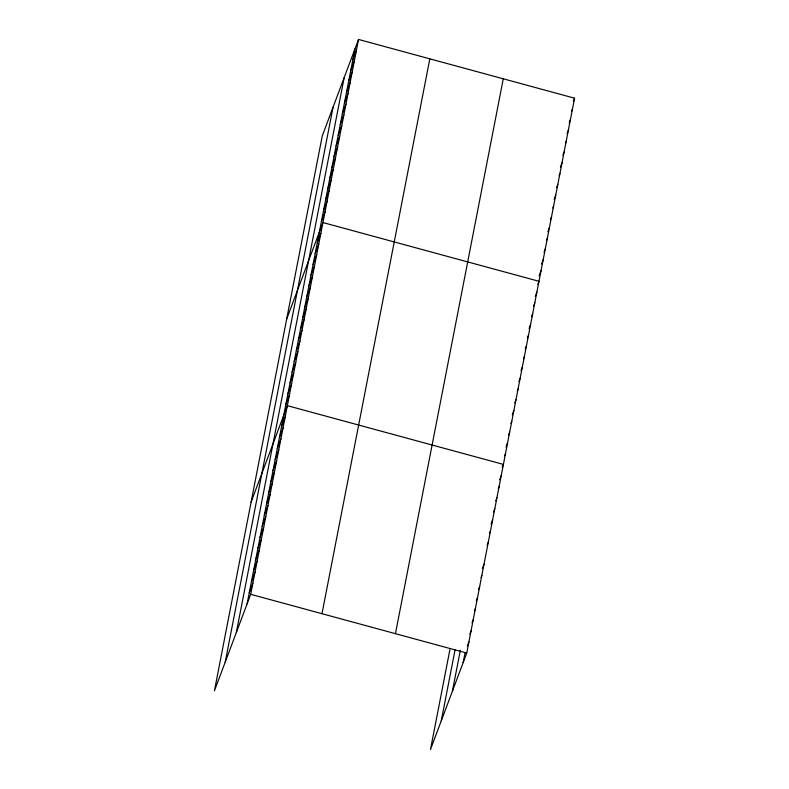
<?xml version="1.0" encoding="UTF-8"?>
<svg xmlns="http://www.w3.org/2000/svg" width="789" height="789" viewBox="0 0 789 789"><rect width="100%" height="100%" fill="white"/><g stroke="black" fill="none" stroke-linecap="round" stroke-linejoin="round"><path stroke-width="1.18" d="M225.22 662.119L333.037 107.245M236.325 632.561L344.152 77.687M247.105 603.871L354.932 49.007M358.522 39.45L322.257 135.935L214.43 690.809L250.695 594.314L358.522 39.45L574.57 98.191L466.743 653.065L430.478 749.55L449.888 649.672M321.991 613.704L429.818 58.84M395.447 633.675L503.274 78.811M441.258 720.86L455.066 649.84M452.373 691.302L460.352 650.244M463.153 662.612L465.096 652.631M352.841 59.777L356.431 50.22M350.74 70.546L354.34 60.99M348.649 81.316L352.239 71.76M346.558 92.086L350.148 82.529M344.468 102.856L348.057 93.309M342.377 113.626L345.967 104.079M340.276 124.396L343.866 114.849M338.185 135.166L341.775 125.619M336.094 145.945L339.684 136.389M334.003 156.715L337.593 147.158M331.913 167.485L335.503 157.928M329.812 178.255L333.402 168.698M327.721 189.025L331.311 179.468M325.63 199.795L329.22 190.248M323.539 210.564L327.129 201.017M321.439 221.334L325.029 211.787M286.673 319.042L322.938 222.557L538.986 281.298L537.792 284.484M317.257 242.874L320.847 233.327M315.166 253.654L318.756 244.097M313.075 264.423L316.665 254.867M310.974 275.193L314.564 265.637M308.884 285.963L312.474 276.406M306.793 296.733L310.383 287.186M304.702 307.503L308.292 297.956M302.601 318.273L306.191 308.726M300.51 329.043L304.1 319.496M298.42 339.812L302.009 330.266M296.329 350.592L299.919 341.035M294.238 361.362L297.828 351.805M292.137 372.132L295.727 362.575M290.046 382.902L293.636 373.345M287.955 393.672L291.545 384.125M285.865 404.441L289.455 394.894M251.089 502.149L287.364 405.664L503.402 464.405L502.208 467.591M281.614 426.307L285.204 416.76M279.454 437.412L283.044 427.855M277.304 448.507L280.894 438.95M275.144 459.602L278.734 450.055M272.984 470.698L276.574 461.151M270.834 481.803L274.424 472.246M268.674 492.898L272.264 483.341M266.514 503.993L270.104 494.437M264.364 515.089L267.954 505.542M262.204 526.184L265.794 516.637M260.045 537.289L263.634 527.733M257.895 548.385L261.484 538.828M255.735 559.48L259.325 549.923M253.575 570.575L257.165 561.028M251.425 581.671L255.015 572.124M249.265 592.776L252.855 583.219M573.366 101.377L574.57 98.191M571.68 111.091L572.479 108.971M569.185 122.926L570.378 119.741M567.094 133.696L568.287 130.51M565.397 143.401L566.196 141.28M562.902 155.236L564.105 152.05M560.417 167.071L562.005 162.82M559.115 175.71L559.914 173.59M556.63 187.545L557.823 184.36M554.134 199.38L555.732 195.13M552.842 208.03L553.641 205.909M550.347 219.865L551.541 216.679M547.852 231.69L549.45 227.449M546.56 240.339L547.359 238.219M544.065 252.174L545.268 248.989M541.579 264.009L543.177 259.759M539.084 275.834L541.076 270.528M535.297 296.319L536.895 292.068M533.601 306.024L534.804 302.848M531.51 316.803L532.703 313.618M529.015 328.628L530.612 324.387M527.328 338.343L528.522 335.157M525.227 349.113L526.431 345.927M523.541 358.817L524.34 356.697M521.046 370.652L522.239 367.467M518.955 381.422L520.148 378.237M517.259 391.137L518.057 389.007M514.763 402.962L515.967 399.786M512.278 414.797L513.866 410.556M510.976 423.446L511.775 421.326M508.491 435.281L509.684 432.096M505.996 447.107L507.593 442.866M504.704 455.756L505.502 453.636M499.654 479.751L501.252 475.501M498.293 488.726L499.092 486.606M495.739 500.887L496.932 497.701M493.579 511.982L494.782 508.797M491.024 524.143L492.622 519.892M489.673 533.117L490.462 530.987M487.109 545.278L488.312 542.092M482.404 568.534L484.002 564.283M481.043 577.509L481.842 575.378M478.489 589.659L479.682 586.483M476.329 600.764L477.532 597.579M474.574 610.794L475.373 608.674M472.019 622.955L473.213 619.769M469.859 634.05L471.063 630.865M467.305 646.211L468.903 641.97M250.695 594.314L466.743 653.065"/></g></svg>
